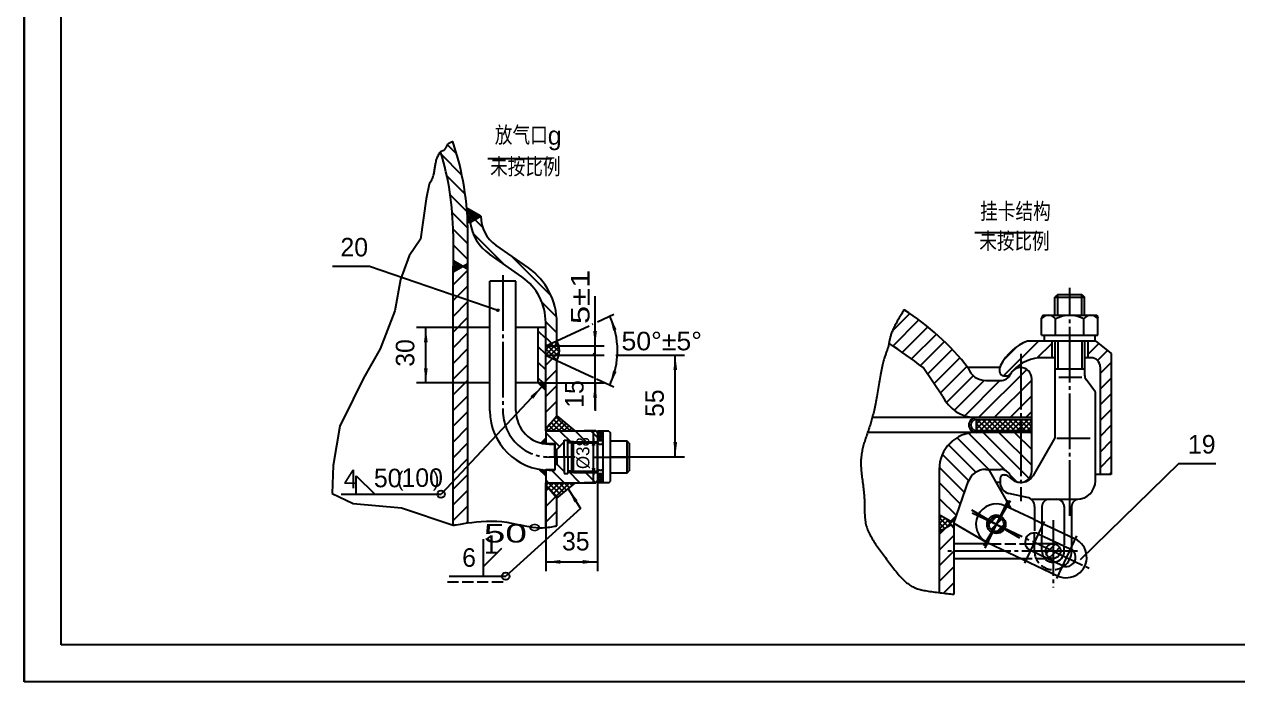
# Model space of a CAD drawing. Extents: x -33 to 593, y -246 to 621.
# Drawn here: x -32.8 to 294.7, y -245.5 to -68 of the extents above; entities that cross this region are included whole.
import ezdxf

# ---------------------------------------------------------------- set-up
doc = ezdxf.new("R2010")
doc.units = 0
doc.linetypes.add('DASHDOT', pattern=[18, 15, -1, 1, -1])
doc.linetypes.add('DASHED', pattern=[4, 3, -1])
doc.layers.get('0').update_dxf_attribs({"linetype": 'CONTINUOUS'})
for name, color, linetype in [('1', 7, 'CONTINUOUS'), ('2', 8, 'DASHDOT'), ('3', 2, 'DASHED'), ('5', 214, 'CONTINUOUS')]:
    doc.layers.add(name, color=color, linetype=linetype)
doc.styles.get("Standard").update_dxf_attribs({"font": 'isocp.shx', "width": 0.707, "bigfont": 'hztxt.shx'})
doc.styles.add('STYLE1', font='cadt_en.shx', dxfattribs={"width": 0.971372, "bigfont": 'cadt_hz.shx'})
doc.styles.add('STYLE39', font='cadt_en.shx', dxfattribs={"width": 1.565508, "bigfont": 'cadt_hz.shx'})
doc.styles.add('STYLE40', font='cadt_en.shx', dxfattribs={"width": 0.971952, "bigfont": 'cadt_hz.shx'})
doc.styles.add('STYLE41', font='cadt_en.shx', dxfattribs={"width": 1.319444, "bigfont": 'cadt_hz.shx'})
doc.styles.add('STYLE42', font='cadt_en.shx', dxfattribs={"width": 1.076207, "bigfont": 'cadt_hz.shx'})
doc.dimstyles.get("Standard").update_dxf_attribs({"dimtxt": 3.5, "dimasz": 4, "dimexe": 2, "dimexo": 0, "dimgap": 1, "dimtad": 1, "dimtoh": 1, "dimdec": 4, "dimzin": 0, "dimtxsty": 'STANDARD', "dimcen": 0, "dimazin": 3, "dimtfac": 1, "dimtdec": 4, "dimtmove": 0, "dimatfit": 3, "dimtolj": 1, "dimtzin": 0})

# ---------------------------------------------------------------- blocks, each defined once
blk = doc.blocks.new('*U176')
at = {"layer": '5'}
for p, q in [((86.96, -149.87), (77.92, -149.87, 1)), ((86.96, -164.87), (79.01, -164.87))]:
    blk.add_line(p, q, dxfattribs=at)
blk = doc.blocks.new('*U177')
for p, q in [((76.55, -111.17), (75.7, -115.13)), ((75.7, -115.13), (74.19, -126.02, 1)), ((74.19, -126.02), (71.16, -130.56)), ((71.16, -130.56), (68.74, -136.91)), ((68.74, -136.91), (67.23, -145.38)), ((67.23, -145.38), (63.3, -155.66)), ((63.3, -155.66), (58.76, -163.53)), ((58.76, -163.53), (56.04, -169.27)), ((56.04, -169.27), (52.41, -176.53)), ((52.41, -176.53), (50.6, -187.12)), ((50.6, -187.12), (50.29, -194.68)), ((50.29, -194.68), (56.04, -197.4)), ((56.04, -197.4), (69.04, -198.61)), ((69.04, -198.61), (82.96, -203.3))]:
    blk.add_line(p, q)
blk = doc.blocks.new('*D178')
for p, q in [((77.92, -149.87), (73.11, -149.87)), ((75.61, -164.87), (75.61, -149.87)), ((79.01, -164.87), (73.11, -164.87))]:
    blk.add_line(p, q)
for points in [[(75.61, -149.87), (76.11, -153.87), (75.11, -153.87)], [(75.61, -164.87), (75.11, -160.87), (76.11, -160.87)]]:
    blk.add_solid(points)
at = {"style": 'STYLE1'}
blk.add_text('30', height=5, rotation=90, dxfattribs=at).set_placement((72.51, -160.48))
blk = doc.blocks.new('*U179')
at = {"layer": '1'}
for p, q in [((85.81, -133.24), (86.3, -133.73)), ((86, -133.56), (86.96, -132.6, 1)), ((86.26, -132.99), (86.96, -133.68)), ((86.45, -133.82), (86.96, -133.31)), ((86.71, -132.73), (86.96, -132.98)), ((86.9, -134.08), (86.96, -134.02))]:
    blk.add_line(p, q, dxfattribs=at)
blk = doc.blocks.new('*U180')
at = {"layer": '1'}
for p, q in [((82.96, -131.81), (84.92, -133.76)), ((82.96, -132.36), (83.32, -132.01, 1)), ((82.96, -133.07), (83.76, -132.27)), ((82.96, -132.51), (84.47, -134.02)), ((82.96, -133.77), (84.21, -132.52)), ((82.96, -134.48), (84.66, -132.78)), ((82.96, -133.22), (84.02, -134.28)), ((82.96, -133.93), (83.57, -134.54)), ((83.66, -134.49), (85.11, -133.04)), ((84.63, -132.76), (85.37, -133.5)), ((85.34, -133.52), (85.56, -133.3)), ((83.13, -134.8), (82.96, -134.63))]:
    blk.add_line(p, q, dxfattribs=at)
blk = doc.blocks.new('*U181')
for p, q in [((80.95, -101.57), (81.02, -101.44)), ((81.02, -101.44), (81.09, -101.31)), ((81.09, -101.31), (81.16, -101.17)), ((81.16, -101.17), (81.22, -101.04)), ((81.22, -101.04), (81.29, -100.9)), ((81.29, -100.9), (81.35, -100.77)), ((81.35, -100.77), (81.42, -100.65)), ((81.42, -100.65), (81.49, -100.53)), ((81.49, -100.53), (81.57, -100.41)), ((81.57, -100.41), (81.65, -100.31)), ((81.65, -100.31), (81.75, -100.21)), ((81.75, -100.21), (81.86, -100.11)), ((81.86, -100.11), (81.98, -100.03)), ((81.98, -100.03), (82.12, -99.95)), ((82.12, -99.95), (82.26, -99.89)), ((82.26, -99.89), (82.4, -99.82)), ((82.4, -99.82), (82.53, -99.77)), ((82.53, -99.77), (82.66, -99.73)), ((82.66, -99.73), (82.78, -99.69)), ((82.78, -99.69), (82.88, -99.66)), ((78.36, -105.1), (78.44, -104.81)), ((78.44, -104.81), (78.53, -104.51)), ((78.53, -104.51), (78.63, -104.2)), ((78.63, -104.2), (78.75, -103.89)), ((78.75, -103.89), (78.87, -103.59)), ((78.87, -103.59), (79, -103.31)), ((79, -103.31), (79.14, -103.04)), ((79.14, -103.04), (79.28, -102.79)), ((79.28, -102.79), (79.43, -102.59)), ((79.43, -102.59), (79.57, -102.42)), ((79.57, -102.42), (79.71, -102.29)), ((79.71, -102.29), (79.85, -102.2)), ((79.85, -102.2), (79.99, -102.14)), ((79.99, -102.14), (80.12, -102.09)), ((80.12, -102.09), (80.25, -102.06)), ((80.25, -102.06), (80.37, -102.04)), ((80.37, -102.04), (80.48, -102)), ((80.48, -102), (80.59, -101.96)), ((80.59, -101.96), (80.69, -101.89)), ((80.69, -101.89), (80.78, -101.8)), ((80.78, -101.8), (80.87, -101.69)), ((80.87, -101.69), (80.95, -101.57)), ((77.84, -108.2), (77.9, -107.91)), ((77.9, -107.91), (77.94, -107.63)), ((77.94, -107.63), (77.98, -107.35)), ((77.98, -107.35), (78.02, -107.07)), ((78.02, -107.07), (78.06, -106.79)), ((78.06, -106.79), (78.1, -106.51)), ((78.1, -106.51), (78.14, -106.24)), ((78.14, -106.24), (78.18, -105.96)), ((78.18, -105.96), (78.24, -105.67)), ((78.24, -105.67), (78.29, -105.39)), ((78.29, -105.39), (78.36, -105.1)), ((76.55, -111.17), (76.65, -110.99, 1)), ((76.65, -110.99), (76.78, -110.77)), ((76.78, -110.77), (76.91, -110.53)), ((76.91, -110.53), (77.05, -110.26)), ((77.05, -110.26), (77.2, -109.98)), ((77.2, -109.98), (77.34, -109.68)), ((77.34, -109.68), (77.47, -109.38)), ((77.47, -109.38), (77.59, -109.08)), ((77.59, -109.08), (77.69, -108.78)), ((77.69, -108.78), (77.77, -108.49)), ((77.77, -108.49), (77.84, -108.2))]:
    blk.add_line(p, q)
blk = doc.blocks.new('*U182')
for p, q in [((83.95, -103.1), (81.45, -100.59, 1)), ((85.34, -108.73), (79.81, -103.2)), ((86.23, -113.86), (81.29, -108.92)), ((82.22, -114.1), (86.74, -118.61)), ((86.95, -123.06), (82.75, -118.86)), ((86.96, -127.32), (82.95, -123.31)), ((86.96, -131.56), (82.96, -127.56))]:
    blk.add_line(p, q)
blk = doc.blocks.new('*U183')
at = {"layer": '5'}
for p, q in [((106.82, -181.12), (107.96, -179.98)), ((107.96, -180.35), (107.69, -180.07)), ((107.96, -179.99), (107.86, -179.89)), ((107.01, -181.16), (106.8, -180.96, 1)), ((107.45, -181.25), (106.98, -180.78)), ((107.11, -181.18), (107.96, -180.33)), ((107.86, -181.3), (107.16, -180.6)), ((107.96, -181.06), (107.33, -180.42)), ((107.41, -181.24), (107.96, -180.68)), ((107.96, -180.7), (107.51, -180.25)), ((107.71, -181.29), (107.96, -181.04))]:
    blk.add_line(p, q, dxfattribs=at)
blk = doc.blocks.new('*U184')
at = {"layer": '5'}
for p, q in [((106.16, -188.14), (106.17, -188.13)), ((107.96, -189.89), (106.2, -188.14, 1)), ((106.34, -188.32), (106.48, -188.18)), ((106.52, -188.49), (106.78, -188.22)), ((107.96, -189.54), (106.62, -188.2)), ((106.69, -188.67), (107.1, -188.26)), ((106.87, -188.85), (107.42, -188.3)), ((107.96, -189.19), (107.03, -188.26)), ((107.05, -189.02), (107.75, -188.32)), ((107.22, -189.2), (107.96, -188.46)), ((107.4, -189.38), (107.96, -188.81)), ((107.96, -188.83), (107.43, -188.3)), ((107.58, -189.55), (107.96, -189.17)), ((107.75, -189.73), (107.96, -189.52)), ((107.96, -188.48), (107.81, -188.33)), ((107.93, -189.91), (107.96, -189.88))]:
    blk.add_line(p, q, dxfattribs=at)
blk = doc.blocks.new('*U185')
at = {"layer": '5'}
for p, q in [((121.96, -178.32), (122.42, -177.87)), ((121.96, -179.03), (123.12, -177.87)), ((121.96, -179.73), (123.46, -178.23)), ((123.46, -179.97), (121.96, -178.47)), ((123.15, -180.37), (121.96, -179.18)), ((122.45, -180.37), (121.96, -179.88, 1)), ((122.04, -180.37), (123.46, -178.94)), ((123.46, -179.26), (122.07, -177.87)), ((122.74, -180.37), (123.46, -179.65)), ((123.46, -178.55), (122.77, -177.87)), ((123.45, -180.37), (123.46, -180.36))]:
    blk.add_line(p, q, dxfattribs=at)
blk = doc.blocks.new('*U186')
at = {"layer": '5'}
for p, q in [((121.96, -189.63), (122.23, -189.37)), ((121.96, -190.34), (122.94, -189.37)), ((121.96, -191.05), (123.46, -189.55)), ((123.46, -191.28), (121.96, -189.78)), ((123.46, -190.58), (122.25, -189.37)), ((123.46, -189.87), (122.96, -189.37)), ((121.96, -191.75), (123.46, -190.25)), ((123.34, -191.87), (121.96, -190.49)), ((122.63, -191.87), (121.96, -191.2, 1)), ((122.56, -191.87), (123.46, -190.96)), ((123.27, -191.87), (123.46, -191.67))]:
    blk.add_line(p, q, dxfattribs=at)
blk = doc.blocks.new('*U187')
for p, q in [((84.32, -203.07), (84.99, -202.97)), ((84.99, -202.97), (85.84, -202.83)), ((85.84, -202.83), (86.86, -202.67)), ((86.86, -202.67), (88.01, -202.52)), ((88.01, -202.52), (89.26, -202.37)), ((89.26, -202.37), (90.59, -202.25)), ((90.59, -202.25), (91.97, -202.17)), ((91.97, -202.17), (93.38, -202.14)), ((93.38, -202.14), (94.77, -202.18)), ((94.77, -202.18), (96.14, -202.3)), ((96.14, -202.3), (97.47, -202.48)), ((97.47, -202.48), (98.75, -202.7)), ((98.75, -202.7), (99.99, -202.95)), ((99.99, -202.95), (101.19, -203.2)), ((82.96, -203.3), (82.97, -203.29, 1)), ((82.97, -203.29), (82.99, -203.29)), ((82.99, -203.29), (83.07, -203.28)), ((83.07, -203.28), (83.22, -203.25)), ((83.22, -203.25), (83.46, -203.21)), ((83.46, -203.21), (83.82, -203.16)), ((83.82, -203.16), (84.32, -203.07)), ((101.19, -203.2), (102.32, -203.45)), ((102.32, -203.45), (103.4, -203.66)), ((103.4, -203.66), (104.42, -203.82)), ((104.42, -203.82), (105.38, -203.92)), ((105.38, -203.92), (106.27, -203.96)), ((106.27, -203.96), (107.09, -203.95)), ((107.09, -203.95), (107.83, -203.91)), ((107.83, -203.91), (108.5, -203.84)), ((108.5, -203.84), (109.08, -203.76)), ((109.08, -203.76), (109.58, -203.68)), ((109.58, -203.68), (109.99, -203.6)), ((109.99, -203.6), (110.31, -203.54)), ((110.31, -203.54), (110.56, -203.49)), ((110.56, -203.49), (110.73, -203.46)), ((110.73, -203.46), (110.85, -203.43)), ((110.85, -203.43), (110.92, -203.42)), ((110.92, -203.42), (110.97, -203.41)), ((110.95, -203.41), (110.97, -203.41))]:
    blk.add_line(p, q)
blk = doc.blocks.new('*U188')
at = {"layer": '5'}
for p, q in [((108.61, -177.79), (111.9, -174.5)), ((110.29, -177.79), (108.8, -176.3)), ((109.36, -175.63), (111.13, -173.86)), ((111.71, -177.79), (109.44, -175.53)), ((110.02, -177.79), (112.67, -175.15)), ((113.12, -177.79), (110.09, -174.76)), ((114.54, -177.79), (110.73, -173.99)), ((111.44, -177.79), (113.44, -175.8)), ((112.85, -177.79), (114.21, -176.44)), ((108.88, -177.79), (108.15, -177.07, 1)), ((114.27, -177.79), (114.97, -177.09)), ((115.68, -177.79), (115.74, -177.73))]:
    blk.add_line(p, q, dxfattribs=at)
blk = doc.blocks.new('*U189')
at = {"layer": '5'}
for p, q in [((111.28, -195.75), (107.96, -192.43, 1)), ((108.03, -192.52), (108.75, -191.79)), ((108.67, -193.29), (110.17, -191.79)), ((112.05, -195.1), (108.74, -191.79)), ((109.32, -194.05), (111.58, -191.79)), ((109.96, -194.82), (112.99, -191.79)), ((112.82, -194.46), (110.15, -191.79)), ((110.61, -195.59), (114.41, -191.79)), ((113.58, -193.81), (111.57, -191.79)), ((114.35, -193.17), (112.98, -191.79)), ((115.12, -192.52), (114.39, -191.79)), ((114.94, -192.68), (115.82, -191.79)), ((115.89, -191.88), (115.81, -191.79))]:
    blk.add_line(p, q, dxfattribs=at)
blk = doc.blocks.new('*U190')
at = {"layer": '5'}
blk.add_line((105.97, -164.88), (105.98, -164.87, 1), dxfattribs=at)
blk = doc.blocks.new('*U191')
at = {"layer": '5'}
for p, q in [((107.96, -160.06), (109.8, -158.22, 1)), ((107.96, -164.3), (110.96, -161.3)), ((107.96, -168.54), (110.96, -165.54)), ((107.96, -172.78), (110.96, -169.78)), ((107.96, -177.03), (109.36, -175.63))]:
    blk.add_line(p, q, dxfattribs=at)
blk = doc.blocks.new('*U192')
at = {"layer": '5'}
for p, q in [((107.96, -194), (108.67, -193.29, 1)), ((107.96, -198.24), (110.61, -195.59)), ((107.96, -202.48), (110.96, -199.48))]:
    blk.add_line(p, q, dxfattribs=at)
blk = doc.blocks.new('*U193')
at = {"layer": '5'}
for p, q in [((107.96, -152.84), (105.96, -150.84, 1)), ((107.96, -157.08), (105.96, -155.08)), ((107.96, -161.32), (105.96, -159.32)), ((107.27, -164.87), (105.96, -163.56))]:
    blk.add_line(p, q, dxfattribs=at)
blk = doc.blocks.new('*U194')
at = {"layer": '5'}
for p, q in [((111.71, -182.04), (107.96, -178.29)), ((111.71, -177.79), (114.98, -181.07)), ((118.87, -180.72), (115.95, -177.79)), ((121.96, -179.56), (120.19, -177.79, 1))]:
    blk.add_line(p, q, dxfattribs=at)
blk = doc.blocks.new('*U195')
at = {"layer": '5'}
for p, q in [((112.98, -191.79), (109.55, -188.37)), ((117.22, -191.79), (114.09, -188.67)), ((121.46, -191.79), (118.69, -189.02, 1)), ((108.74, -191.79), (107.96, -191.02))]:
    blk.add_line(p, q, dxfattribs=at)
blk = doc.blocks.new('*U196')
at = {"layer": '5'}
for p, q in [((107.96, -154.87), (123.29, -154.87)), ((121.04, -156.93), (120.79, -157.37)), ((121.29, -164.87), (121.29, -154.87, 1)), ((107.96, -157.37), (123.29, -157.37)), ((107.96, -164.87), (123.29, -164.87)), ((121.29, -164.87), (121.29, -172.37))]:
    blk.add_line(p, q, dxfattribs=at)
blk = doc.blocks.new('*U197')
at = {"layer": '5'}
for p, q in [((121.96, -184.87), (121.96, -209.96)), ((107.96, -191.79), (107.96, -209.96, 1))]:
    blk.add_line(p, q, dxfattribs=at)
blk = doc.blocks.new('*U198')
at = {"layer": '5'}
blk.add_line((91.17, -217.05), (91.17, -207.05, 1), dxfattribs=at)
blk = doc.blocks.new('*U199')
at = {"layer": '5'}
for p, q in [((110.31, -153.77), (111.57, -155.02)), ((107.96, -157.23), (111.22, -153.97)), ((107.96, -155.81), (109.74, -154.04)), ((107.96, -155.66), (111, -158.7)), ((108.5, -157.62), (107.96, -157.08)), ((108.38, -154.67), (111.43, -157.72)), ((108.83, -157.77), (111.57, -155.04)), ((109.35, -154.22), (111.66, -156.54)), ((109.8, -158.22), (111.68, -156.34)), ((81.88, -217.05), (97.17, -217.05, 1))]:
    blk.add_line(p, q, dxfattribs=at)
blk = doc.blocks.new('*U200')
blk.add_line((106.96, -165.87), (79.73, -194.9))
blk.add_solid([(106.96, -165.87), (104.59, -169.13), (103.86, -168.44)])
blk = doc.blocks.new('*U201')
blk.add_line((114.02, -193.44), (117.38, -198.76))
blk.add_solid([(114.02, -193.44), (116.58, -196.56), (115.74, -197.09)])
blk = doc.blocks.new('*D202')
for p, q in [((107.96, -209.96), (107.96, -215.68)), ((121.96, -209.96), (121.96, -215.68)), ((107.96, -213.18), (121.96, -213.18))]:
    blk.add_line(p, q)
for points in [[(107.96, -213.18), (111.96, -212.68), (111.96, -213.68)], [(121.96, -213.18), (117.96, -213.68), (117.96, -212.68)]]:
    blk.add_solid(points)
at = {"style": 'STYLE1'}
blk.add_text('35', height=5, dxfattribs=at).set_placement((112.37, -210.09))
blk = doc.blocks.new('*D203')
for p, q in [((121.46, -177.79), (118.38, -177.79)), ((120.88, -191.79), (120.88, -177.79)), ((121.46, -191.79), (118.38, -191.79))]:
    blk.add_line(p, q)
for points in [[(120.88, -177.79), (121.38, -181.79), (120.38, -181.79)], [(120.88, -191.79), (120.38, -187.79), (121.38, -187.79)]]:
    blk.add_solid(points)
at = {"insert": (119.88, -188.1), "char_height": 3.5, "attachment_point": 7, "rotation": 90, "style": 'STYLE40'}
blk.add_mtext('%%c38', dxfattribs=at)
blk = doc.blocks.new('*D204')
for p, q in [((121.29, -172.07), (121.29, -141.47)), ((107.96, -154.87), (123.79, -154.87)), ((107.96, -157.37), (123.79, -157.37)), ((107.96, -164.87), (123.79, -164.87))]:
    blk.add_line(p, q)
for points in [[(121.29, -154.87), (120.79, -150.87), (121.79, -150.87)], [(121.29, -164.87), (121.79, -168.87), (120.79, -168.87)]]:
    blk.add_solid(points)
at = {"style": 'STYLE1'}
blk.add_text('15', height=5, rotation=90, dxfattribs=at).set_placement((118.19, -171.56))
at = {"insert": (119.86, -148.96), "char_height": 5, "attachment_point": 7, "rotation": 90, "style": 'STYLE41'}
blk.add_mtext('5%%p1', dxfattribs=at)
blk = doc.blocks.new('*U205')
at = {"layer": '1'}
for p, q in [((90.93, -122.8), (88.9, -120.77, 1)), ((88.33, -124.45), (96.79, -132.9)), ((109.46, -141.33), (98.72, -130.6)), ((106.92, -143.03), (110.9, -147.01)), ((107.96, -148.32), (110.96, -151.32)), ((107.96, -152.56), (109.53, -154.13))]:
    blk.add_line(p, q, dxfattribs=at)
blk = doc.blocks.new('*U206')
at = {"layer": '1'}
for p, q in [((86.68, -117.84), (89.35, -120.51)), ((86.69, -118.02), (86.9, -117.81, 1)), ((86.74, -118.68), (87.35, -118.07)), ((88.9, -120.77), (86.74, -118.61)), ((86.79, -119.34), (87.8, -118.33)), ((86.79, -119.37), (88.45, -121.03)), ((86.83, -120), (88.25, -118.59)), ((88, -121.29), (86.84, -120.13)), ((86.87, -120.68), (88.7, -118.85)), ((86.88, -120.87), (87.54, -121.53)), ((86.9, -121.35), (89.14, -119.11)), ((87.42, -121.53), (89.59, -119.36)), ((89.79, -120.25), (87.97, -118.43)), ((88.89, -120.77), (90.04, -119.62)), ((89.64, -119.39), (90.24, -119.99))]:
    blk.add_line(p, q, dxfattribs=at)
blk = doc.blocks.new('*U207')
at = {"layer": '1'}
for p, q in [((106.14, -165.04), (106.32, -164.87)), ((107.96, -166.56), (106.27, -164.87, 1)), ((106.35, -165.26), (106.74, -164.87)), ((106.56, -165.47), (107.16, -164.87)), ((107.96, -166.14), (106.69, -164.87)), ((106.78, -165.68), (107.59, -164.87)), ((106.99, -165.89), (107.96, -164.92)), ((107.96, -165.72), (107.11, -164.87)), ((107.2, -166.1), (107.96, -165.34)), ((107.41, -166.32), (107.96, -165.77)), ((107.54, -164.87), (107.96, -165.29)), ((107.62, -166.53), (107.96, -166.19)), ((107.84, -166.74), (107.96, -166.61)), ((107.96, -164.87), (107.96, -164.87))]:
    blk.add_line(p, q, dxfattribs=at)
blk = doc.blocks.new('*D208')
blk.add_arc((105.28, -156.12), 22.06, 335, 385)
for points in [[(125.28, -146.79), (127.1, -150.39), (126.16, -150.73)], [(125.28, -165.44), (126.16, -161.51), (127.1, -161.85)]]:
    blk.add_solid(points)
at = {"insert": (128.42, -156.12), "char_height": 5, "attachment_point": 7, "style": 'STYLE42'}
blk.add_mtext('50%%d%%p5%%d', dxfattribs=at)
blk = doc.blocks.new('*D209')
for p, q in [((139.28, -157.37), (145.44, -157.37)), ((142.94, -184.82), (142.94, -157.37)), ((139.28, -184.82), (145.44, -184.82))]:
    blk.add_line(p, q)
for points in [[(142.94, -157.37), (143.44, -161.37), (142.44, -161.37)], [(142.94, -184.82), (142.44, -180.82), (143.44, -180.82)]]:
    blk.add_solid(points)
at = {"style": 'STYLE1'}
blk.add_text('55', height=5, rotation=90, dxfattribs=at).set_placement((139.85, -174.05))
blk = doc.blocks.new('*U210')
for p, q in [((203.38, -147.3), (203.21, -147.6)), ((203.55, -147.01), (203.38, -147.3)), ((203.72, -146.71), (203.55, -147.01)), ((203.89, -146.43), (203.72, -146.71)), ((204.06, -146.16), (203.89, -146.43)), ((204.21, -145.9), (204.06, -146.16)), ((204.36, -145.66), (204.21, -145.9)), ((204.49, -145.44), (204.36, -145.66)), ((204.61, -145.25), (204.49, -145.44)), ((204.7, -145.09), (204.61, -145.25, 1)), ((201.68, -150.52), (201.56, -150.79)), ((201.81, -150.24), (201.68, -150.52)), ((201.94, -149.96), (201.81, -150.24)), ((202.08, -149.67), (201.94, -149.96)), ((202.23, -149.38), (202.08, -149.67)), ((202.39, -149.08), (202.23, -149.38)), ((202.54, -148.79), (202.39, -149.08)), ((202.7, -148.49), (202.54, -148.79)), ((202.87, -148.19), (202.7, -148.49)), ((203.04, -147.89), (202.87, -148.19)), ((203.21, -147.6), (203.04, -147.89)), ((200.68, -153.77), (200.65, -153.95)), ((200.71, -153.6), (200.68, -153.77)), ((200.74, -153.42), (200.71, -153.6)), ((200.78, -153.24), (200.74, -153.42)), ((200.82, -153.05), (200.78, -153.24)), ((200.86, -152.86), (200.82, -153.05)), ((200.91, -152.66), (200.86, -152.86)), ((200.96, -152.46), (200.91, -152.66)), ((201.02, -152.25), (200.96, -152.46)), ((201.09, -152.03), (201.02, -152.25)), ((201.16, -151.8), (201.09, -152.03)), ((201.25, -151.56), (201.16, -151.8)), ((201.34, -151.31), (201.25, -151.56)), ((201.45, -151.06), (201.34, -151.31)), ((201.56, -150.79), (201.45, -151.06)), ((199.74, -157.03), (199.66, -157.26)), ((199.81, -156.81), (199.74, -157.03)), ((199.89, -156.61), (199.81, -156.81)), ((199.96, -156.41), (199.89, -156.61)), ((200.02, -156.23), (199.96, -156.41)), ((200.09, -156.05), (200.02, -156.23)), ((200.15, -155.87), (200.09, -156.05)), ((200.21, -155.7), (200.15, -155.87)), ((200.26, -155.54), (200.21, -155.7)), ((200.31, -155.38), (200.26, -155.54)), ((200.36, -155.22), (200.31, -155.38)), ((200.41, -155.07), (200.36, -155.22)), ((200.45, -154.91), (200.41, -155.07)), ((200.49, -154.75), (200.45, -154.91)), ((200.52, -154.6), (200.49, -154.75)), ((200.56, -154.44), (200.52, -154.6)), ((200.59, -154.28), (200.56, -154.44)), ((200.62, -154.11), (200.59, -154.28)), ((200.65, -153.95), (200.62, -154.11)), ((198.82, -160.42), (198.73, -160.84)), ((198.9, -160.01), (198.82, -160.42)), ((198.99, -159.63), (198.9, -160.01)), ((199.08, -159.27), (198.99, -159.63)), ((199.17, -158.93), (199.08, -159.27)), ((199.25, -158.61), (199.17, -158.93)), ((199.34, -158.3), (199.25, -158.61)), ((199.42, -158.02), (199.34, -158.3)), ((199.5, -157.75), (199.42, -158.02)), ((199.58, -157.5), (199.5, -157.75)), ((199.66, -157.26), (199.58, -157.5)), ((198.19, -163.73), (198.1, -164.25)), ((198.28, -163.21), (198.19, -163.73)), ((198.37, -162.71), (198.28, -163.21)), ((198.46, -162.22), (198.37, -162.71)), ((198.55, -161.75), (198.46, -162.22)), ((198.64, -161.28), (198.55, -161.75)), ((198.73, -160.84), (198.64, -161.28)), ((197.64, -166.92), (197.55, -167.45)), ((197.73, -166.38), (197.64, -166.92)), ((197.82, -165.84), (197.73, -166.38)), ((197.92, -165.31), (197.82, -165.84)), ((198.01, -164.78), (197.92, -165.31)), ((198.1, -164.25), (198.01, -164.78)), ((197.08, -170), (196.98, -170.48)), ((197.17, -169.51), (197.08, -170)), ((197.27, -169.01), (197.17, -169.51)), ((197.36, -168.49), (197.27, -169.01)), ((197.45, -167.97), (197.36, -168.49)), ((197.55, -167.45), (197.45, -167.97)), ((196.3, -173.49), (196.21, -173.86)), ((196.4, -173.1), (196.3, -173.49)), ((196.5, -172.69), (196.4, -173.1)), ((196.6, -172.28), (196.5, -172.69)), ((196.69, -171.85), (196.6, -172.28)), ((196.79, -171.41), (196.69, -171.85)), ((196.89, -170.95), (196.79, -171.41)), ((196.98, -170.48), (196.89, -170.95)), ((195.39, -176.63), (195.29, -176.96)), ((195.5, -176.3), (195.39, -176.63)), ((195.6, -175.97), (195.5, -176.3)), ((195.7, -175.64), (195.6, -175.97)), ((195.8, -175.29), (195.7, -175.64)), ((195.91, -174.95), (195.8, -175.29)), ((196.01, -174.59), (195.91, -174.95)), ((196.11, -174.23), (196.01, -174.59)), ((196.21, -173.86), (196.11, -174.23)), ((194.29, -179.9), (194.18, -180.23)), ((194.4, -179.57), (194.29, -179.9)), ((194.51, -179.24), (194.4, -179.57)), ((194.63, -178.91), (194.51, -179.24)), ((194.74, -178.58), (194.63, -178.91)), ((194.85, -178.26), (194.74, -178.58)), ((194.96, -177.93), (194.85, -178.26)), ((195.07, -177.61), (194.96, -177.93)), ((195.18, -177.28), (195.07, -177.61)), ((195.29, -176.96), (195.18, -177.28)), ((193.34, -183.39), (193.27, -183.76)), ((193.41, -183.03), (193.34, -183.39)), ((193.49, -182.66), (193.41, -183.03)), ((193.58, -182.31), (193.49, -182.66)), ((193.67, -181.95), (193.58, -182.31)), ((193.77, -181.6), (193.67, -181.95)), ((193.87, -181.25), (193.77, -181.6)), ((193.97, -180.91), (193.87, -181.25)), ((194.08, -180.57), (193.97, -180.91)), ((194.18, -180.23), (194.08, -180.57)), ((193.06, -185.67), (193.04, -186.07)), ((193.04, -186.07), (193.04, -186.47)), ((193.04, -186.47), (193.04, -186.88)), ((193.08, -185.28), (193.06, -185.67)), ((193.12, -184.9), (193.08, -185.28)), ((193.16, -184.51), (193.12, -184.9)), ((193.21, -184.13), (193.16, -184.51)), ((193.27, -183.76), (193.21, -184.13)), ((193.04, -186.88), (193.05, -187.29)), ((193.05, -187.29), (193.08, -187.71)), ((193.08, -187.71), (193.1, -188.13)), ((193.1, -188.13), (193.14, -188.55)), ((193.14, -188.55), (193.18, -188.98)), ((193.18, -188.98), (193.23, -189.41)), ((193.23, -189.41), (193.28, -189.84)), ((193.28, -189.84), (193.33, -190.27)), ((193.33, -190.27), (193.39, -190.7)), ((193.39, -190.7), (193.45, -191.14)), ((193.45, -191.14), (193.51, -191.58)), ((193.51, -191.58), (193.56, -192.01)), ((193.56, -192.01), (193.62, -192.45)), ((193.62, -192.45), (193.68, -192.89)), ((193.68, -192.89), (193.73, -193.32)), ((193.73, -193.32), (193.77, -193.75)), ((193.77, -193.75), (193.82, -194.19)), ((193.82, -194.19), (193.86, -194.62)), ((193.86, -194.62), (193.89, -195.05)), ((193.89, -195.05), (193.92, -195.48)), ((193.92, -195.48), (193.95, -195.9)), ((193.95, -195.9), (193.97, -196.32)), ((193.97, -196.32), (193.98, -196.74)), ((193.98, -196.74), (193.99, -197.16)), ((193.99, -197.16), (194, -197.57)), ((194, -197.57), (194, -197.98)), ((194, -197.98), (194.01, -198.39)), ((194.01, -198.39), (194.01, -198.79)), ((194.01, -198.79), (194.02, -199.2)), ((194.02, -199.2), (194.03, -199.6)), ((194.03, -199.6), (194.04, -199.99)), ((194.04, -199.99), (194.06, -200.38)), ((194.06, -200.38), (194.08, -200.77)), ((194.08, -200.77), (194.11, -201.16)), ((194.11, -201.16), (194.15, -201.55)), ((194.15, -201.55), (194.2, -201.93)), ((194.2, -201.93), (194.25, -202.3)), ((194.25, -202.3), (194.32, -202.68)), ((194.32, -202.68), (194.4, -203.05)), ((194.4, -203.05), (194.5, -203.42)), ((194.5, -203.42), (194.6, -203.78)), ((194.6, -203.78), (194.72, -204.14)), ((194.72, -204.14), (194.85, -204.5)), ((194.85, -204.5), (195, -204.86)), ((195, -204.86), (195.15, -205.21)), ((195.15, -205.21), (195.32, -205.57)), ((195.32, -205.57), (195.5, -205.92)), ((195.5, -205.92), (195.68, -206.27)), ((195.68, -206.27), (195.88, -206.62)), ((195.88, -206.62), (196.09, -206.97)), ((196.09, -206.97), (196.31, -207.32)), ((196.31, -207.32), (196.54, -207.67)), ((196.54, -207.67), (196.77, -208.02)), ((196.77, -208.02), (197.02, -208.37)), ((197.02, -208.37), (197.26, -208.72)), ((197.26, -208.72), (197.52, -209.08)), ((197.52, -209.08), (197.77, -209.43)), ((197.77, -209.43), (198.04, -209.79)), ((198.04, -209.79), (198.3, -210.15)), ((198.3, -210.15), (198.57, -210.52)), ((198.57, -210.52), (198.85, -210.89)), ((198.85, -210.89), (199.12, -211.26)), ((199.12, -211.26), (199.4, -211.64)), ((199.4, -211.64), (199.68, -212.02)), ((199.68, -212.02), (199.96, -212.4)), ((199.96, -212.4), (200.24, -212.79)), ((200.24, -212.79), (200.52, -213.17)), ((200.52, -213.17), (200.8, -213.56)), ((200.8, -213.56), (201.09, -213.94)), ((201.09, -213.94), (201.37, -214.32)), ((201.37, -214.32), (201.66, -214.69)), ((201.66, -214.69), (201.95, -215.07)), ((201.95, -215.07), (202.24, -215.43)), ((202.24, -215.43), (202.52, -215.79)), ((202.52, -215.79), (202.81, -216.14)), ((202.81, -216.14), (203.1, -216.49)), ((203.1, -216.49), (203.39, -216.82)), ((203.39, -216.82), (203.67, -217.14)), ((203.67, -217.14), (203.96, -217.45)), ((203.96, -217.45), (204.25, -217.75)), ((204.25, -217.75), (204.53, -218.03)), ((204.53, -218.03), (204.82, -218.3)), ((204.82, -218.3), (205.1, -218.56)), ((205.1, -218.56), (205.39, -218.8)), ((205.39, -218.8), (205.67, -219.02)), ((205.67, -219.02), (205.96, -219.23)), ((205.96, -219.23), (206.25, -219.43)), ((206.25, -219.43), (206.54, -219.61)), ((206.54, -219.61), (206.83, -219.78)), ((206.83, -219.78), (207.13, -219.93)), ((207.13, -219.93), (207.43, -220.07)), ((207.43, -220.07), (207.73, -220.2)), ((207.73, -220.2), (208.04, -220.32)), ((208.04, -220.32), (208.35, -220.43)), ((208.35, -220.43), (208.67, -220.53)), ((208.67, -220.53), (209, -220.63)), ((209, -220.63), (209.34, -220.71)), ((209.34, -220.71), (209.69, -220.8)), ((209.69, -220.8), (210.06, -220.87)), ((210.06, -220.87), (210.43, -220.95)), ((210.43, -220.95), (210.82, -221.02)), ((210.82, -221.02), (211.23, -221.09)), ((211.23, -221.09), (211.65, -221.15)), ((211.65, -221.15), (212.09, -221.22)), ((212.09, -221.22), (212.55, -221.28)), ((212.55, -221.28), (213.01, -221.34)), ((213.01, -221.34), (213.48, -221.4)), ((213.48, -221.4), (213.96, -221.46)), ((213.96, -221.46), (214.44, -221.52)), ((214.44, -221.52), (214.93, -221.58)), ((214.93, -221.58), (215.41, -221.63)), ((215.41, -221.63), (215.89, -221.69)), ((215.89, -221.69), (216.35, -221.74)), ((216.35, -221.74), (216.79, -221.79)), ((216.79, -221.79), (217.2, -221.83)), ((217.2, -221.83), (217.57, -221.87)), ((217.57, -221.87), (217.9, -221.91)), ((217.9, -221.91), (218.17, -221.94))]:
    blk.add_line(p, q)
blk = doc.blocks.new('*U211')
for p, q in [((201.57, -150.77), (206.24, -146.1, 1)), ((201.71, -154.87), (208.72, -147.86)), ((204.23, -156.59), (211.11, -149.71)), ((206.71, -158.36), (213.41, -151.66)), ((209.14, -160.17), (215.61, -153.7)), ((211.05, -162.5), (217.71, -155.84)), ((212.78, -165.02), (219.73, -158.07)), ((214.5, -167.54), (221.65, -160.39)), ((216.13, -170.15), (223.37, -162.91)), ((224.8, -174.21), (237.81, -161.2)), ((218.25, -172.27), (226.33, -164.19)), ((221.06, -173.71), (230.56, -164.21)), ((229.04, -174.21), (239.17, -164.08)), ((233.29, -174.21), (239.17, -168.33)), ((237.53, -174.21), (239.17, -172.57))]:
    blk.add_line(p, q)
blk = doc.blocks.new('*U212')
for p, q in [((219, -179.65), (227.56, -188.21)), ((222.04, -178.44), (232.2, -188.6)), ((226.05, -178.21), (238.47, -190.63)), ((230.29, -178.21), (239.17, -187.08)), ((234.53, -178.21), (239.17, -182.84)), ((238.78, -178.21), (239.17, -178.6, 1)), ((216.71, -181.6), (224.08, -188.97)), ((215.03, -184.16), (222.13, -191.26)), ((214.19, -187.56), (221.03, -194.4)), ((233.32, -189.72), (235.12, -191.52)), ((214.17, -191.78), (219.94, -197.56)), ((214.17, -196.03), (218.83, -200.69))]:
    blk.add_line(p, q)

msp = doc.modelspace()

# ---------------------------------------------------------------- linework, layer by layer
for p, q in [((-32.77011, 595.45676), (-32.77011, -245.54324)), ((-32.77011, -245.54324), (-32.77011, 595.45676)), ((223.76725, -124.24542), (241.36795, -124.24542, 1)), ((246.16205, -146.58404), (246.16205, -140.94423)), ((252.66205, -146.58404), (252.66205, -140.94423)), ((240.93719, -153.54473), (231.53639, -162.94553, 6.28319)), ((246.16205, -153.54473), (246.16205, -161.106)), ((252.66205, -153.54473), (252.66205, -161.106)), ((231.66223, -158.57705), (235.16089, -155.07839, 6.28319)), ((240.62304, -158.10153), (244.54398, -154.18058)), ((254.28011, -157.17237), (257.23771, -154.21477)), ((256.90796, -158.78716), (259.58712, -156.10801)), ((257.63006, -162.30771), (260.63006, -159.30771)), ((257.63006, -166.55035), (260.63006, -163.55035)), ((257.63006, -170.79299), (260.63006, -167.79299)), ((257.63006, -175.03563), (260.63006, -172.03563)), ((224.1687, -175.97008), (225.43069, -174.70808)), ((224.1687, -177.38429), (226.84491, -174.70808)), ((226.04661, -177.70808), (224.1687, -175.83017)), ((227.46082, -177.70808), (224.46082, -174.70808)), ((225.25912, -177.70808), (228.25912, -174.70808)), ((228.87504, -177.70808), (225.87504, -174.70808)), ((226.67334, -177.70808), (229.67334, -174.70808, 1)), ((230.28925, -177.70808), (227.28925, -174.70808)), ((228.08755, -177.70808), (231.08755, -174.70808)), ((231.70347, -177.70808), (228.70347, -174.70808)), ((229.50176, -177.70808), (232.50176, -174.70808)), ((233.11768, -177.70808), (230.11768, -174.70808)), ((230.91598, -177.70808), (233.91598, -174.70808)), ((234.53189, -177.70808), (231.53189, -174.70808)), ((232.33019, -177.70808), (235.33019, -174.70808)), ((235.94611, -177.70808), (232.94611, -174.70808)), ((233.7444, -177.70808), (236.1687, -175.28379)), ((236.1687, -176.51646), (234.36032, -174.70808)), ((235.15862, -177.70808), (236.1687, -176.698)), ((236.1687, -175.10224), (235.77453, -174.70808)), ((236.1687, -176.698), (238.15862, -174.70808)), ((236.1687, -175.28379), (236.7444, -174.70808)), ((238.77453, -177.70808), (236.1687, -175.10224)), ((237.36032, -177.70808), (236.1687, -176.51646)), ((236.57283, -177.70808), (239.1687, -175.11221)), ((239.1687, -176.68803), (237.18875, -174.70808)), ((237.98704, -177.70808), (239.1687, -176.52643)), ((239.1687, -175.27382), (238.60296, -174.70808)), ((257.63006, -179.27827), (260.63006, -176.27827)), ((224.6324, -177.70808), (224.1687, -177.24438)), ((115.46281, -180.7164), (113.96281, -180.7164)), ((115.11281, -181.0664), (121.96281, -181.0664)), ((257.63006, -183.52091), (260.63006, -180.52091)), ((278.8098, -186.58913), (252.19537, -212.58061)), ((257.63006, -187.76355), (260.63006, -184.76355)), ((115.46281, -189.0164), (113.96281, -189.0164)), ((115.11281, -188.6664), (121.96281, -188.6664)), ((117.38368, -198.75855), (97.16533, -217.05466)), ((214.1687, -201.52643), (214.88366, -200.81146)), ((216.59807, -203.61488), (214.1687, -201.18551)), ((214.1687, -202.94064), (215.78024, -201.3291)), ((214.1687, -204.35485), (216.67681, -201.84674)), ((215.7015, -204.13252), (214.1687, -202.59972)), ((218.1687, -203.77129), (215.65311, -201.25571)), ((215.94697, -203.9908), (218.66291, -201.27485)), ((218.2587, -202.44708), (217.66618, -201.85456)), ((218.62132, -201.39548), (218.37329, -201.14746)), ((227.57788, -202.96649), (228.18812, -202.35624)), ((228.18812, -202.35624), (228.28697, -202.2574)), ((228.28697, -202.2574), (229.53119, -201.01318)), ((229.50954, -203.15615), (229.62509, -203.04059)), ((229.62875, -203.03694), (231.0289, -201.63679)), ((214.1687, -205.76907), (215.94697, -203.9908)), ((214.80492, -204.65016), (214.1687, -204.01393)), ((214.1687, -210.01171), (218.1687, -206.01171)), ((217.72828, -203.6237), (218.1687, -203.18328)), ((228.20149, -204.4642), (229.47051, -203.19517, 6.28319)), ((229.78519, -205.00182), (230.96322, -203.82379)), ((230.96322, -203.82379), (231.06938, -203.71763)), ((231.06938, -203.71763), (231.56652, -203.22049)), ((241.91205, -208.26736), (239.91205, -208.26736)), ((244.03502, -209.84387), (244.91205, -208.96684)), ((244.91205, -208.96684), (245.51764, -208.36125)), ((245.73285, -210.26736), (246.67581, -209.32441)), ((214.1687, -214.25435), (218.1687, -210.25435)), ((243.00594, -210.87295), (243.61153, -210.26736)), ((243.61153, -210.26736), (244.03502, -209.84387)), ((243.96909, -212.03112), (244.91205, -211.08816)), ((244.91205, -211.08816), (245.47565, -210.52456)), ((245.47565, -210.52456), (245.73285, -210.26736)), ((214.1687, -218.49699), (218.1687, -214.49699)), ((215.33396, -221.62413), (218.18171, -218.77639)), ((561.22989, -245.54324), (-32.77011, -245.54324))]:
    msp.add_line(p, q)
at = {"layer": '1'}
for p, q in [((-22.77011, -235.54324), (-22.77011, 570.45676, 1)), ((90.46281, -119.8664), (86.66081, -117.67132, 6.28319)), ((90.46281, -119.8664), (87.57453, -121.53395)), ((87.57453, -121.53395), (86.90562, -121.53395)), ((82.96281, -124.51368), (82.96281, -134.89073)), ((86.96281, -133.34677), (86.96281, -124.51368)), ((103.28718, -133.79151), (94.51383, -127.64835)), ((101.56645, -136.24897), (92.7931, -130.1058)), ((50.39654, -133.35483), (60.39654, -133.35483, 1)), ((82.96281, -131.80281), (86.96281, -134.11221)), ((82.96281, -134.89073), (86.96281, -132.58133)), ((82.96281, -133.34677), (86.96281, -133.34677)), ((82.96281, -203.2954), (82.96281, -133.34677)), ((86.96281, -202.66029), (86.96281, -133.34677)), ((92.90844, -172.3664), (92.90844, -137.3664, 1)), ((99.90844, -137.3664), (92.90844, -137.3664)), ((99.90844, -172.3664), (99.90844, -137.3664)), ((246.16205, -140.94423), (245.41205, -141.69423)), ((245.41205, -141.69423), (253.41205, -141.69423)), ((245.41205, -146.58404), (245.41205, -141.69423)), ((246.16205, -140.94423), (252.66205, -140.94423)), ((252.66205, -140.94423), (253.41205, -141.69423)), ((253.41205, -146.58404), (253.41205, -141.69423, 6.28319)), ((242.1408, -146.58404), (241.7908, -147.33404)), ((241.7908, -151.91737), (241.7908, -147.33404)), ((242.1408, -146.58404), (256.6833, -146.58404)), ((256.6833, -146.58404), (257.0333, -147.33404)), ((257.0333, -151.91737), (257.0333, -147.33404)), ((92.90844, -149.8664), (86.96281, -149.8664)), ((107.96281, -149.8664), (99.90844, -149.8664, 6.28319)), ((105.96281, -164.8664), (105.96281, -149.8664)), ((107.96281, -154.8664), (107.96281, -148.53625)), ((110.96281, -153.46748), (110.96281, -148.53625)), ((245.60143, -151.91737), (245.60143, -147.58404)), ((253.22267, -151.91737), (253.22267, -147.58404)), ((107.96281, -154.8664), (110.96281, -153.46748)), ((256.40622, -153.54473), (237.99849, -153.54473)), ((241.7908, -151.91737), (257.0333, -151.91737)), ((242.49849, -151.91737), (242.49849, -153.54473)), ((244.54398, -153.54473), (244.54398, -158.04473)), ((245.41205, -153.54473), (245.41205, -179.69265)), ((253.41205, -153.54473), (253.41205, -162.74103, 6.28319)), ((254.28011, -153.54473), (254.28011, -158.04473)), ((256.2925, -153.54473), (256.2925, -151.91737)), ((256.40622, -153.54473), (260.63006, -156.94845, 6.28319)), ((107.96281, -177.79458), (107.96281, -154.8664, 6.28319)), ((260.63006, -156.94845), (260.63006, -189.59094)), ((107.96281, -157.3664), (110.96281, -158.76533)), ((110.96281, -173.71932), (110.96281, -158.76533)), ((245.41205, -158.04473), (241.06448, -158.04473)), ((255.13006, -158.04473), (253.41205, -158.04473)), ((215.0873, -168.39476), (209.82338, -160.70231)), ((230.56607, -160.70808), (221.90521, -160.70808, 6.28319)), ((230.56607, -161.94553), (230.56607, -160.70676)), ((231.56607, -162.94553), (232.45769, -162.94553)), ((236.1687, -160.70808), (234.9522, -160.70808, 6.28319)), ((239.1687, -174.20808), (239.1687, -163.70808, 6.28319)), ((253.41205, -161.106), (245.41205, -161.106)), ((252.71136, -163.42571), (246.48692, -163.42571, 6.28319)), ((257.63006, -160.54473), (257.63006, -189.59094)), ((92.90844, -164.8664), (86.96281, -164.8664)), ((107.96281, -164.8664), (99.90844, -164.8664)), ((105.96281, -164.8664), (107.96281, -166.8664)), ((226.73348, -164.20808), (230.71434, -164.20808)), ((256.34806, -167.33874), (253.80928, -163.93732)), ((239.1687, -188.70808), (239.1687, -168.94222)), ((256.34806, -191.26736), (256.34806, -167.33874, 6.28319)), ((107.96281, -177.29458), (110.96281, -173.71932)), ((110.96281, -173.71932), (115.81951, -177.79458)), ((239.1687, -174.20808), (196.11286, -174.20808, 6.28319)), ((224.1687, -174.70808), (224.1687, -177.70808)), ((224.1687, -174.70808), (239.1687, -174.70808)), ((107.96281, -179.79458), (106.67302, -181.08437)), ((107.96281, -177.79458), (107.96281, -181.31659)), ((107.96281, -177.79458), (121.46281, -177.79458)), ((121.96281, -178.29458), (121.46281, -177.79458)), ((124.96281, -177.8664), (121.96281, -177.8664)), ((121.96281, -177.8664), (121.96281, -191.8664)), ((123.46281, -191.8664), (123.46281, -177.8664, 6.28319)), ((124.96281, -177.8664), (125.46281, -178.3664)), ((125.46281, -191.3664), (125.46281, -178.3664)), ((239.1687, -178.20808), (194.86659, -178.20808)), ((224.1687, -177.70808), (239.1687, -177.70808)), ((245.41205, -179.69265), (239.41709, -190.04217, 6.28319)), ((245.93366, -179.73838), (254.94715, -179.73838)), ((107.96281, -181.29458), (110.46281, -181.29458)), ((110.42205, -181.29458), (107.96281, -181.29458)), ((108.90844, -181.3664), (110.40844, -181.3664)), ((110.40844, -181.3664), (110.40844, -188.3664)), ((110.46281, -184.79458), (110.46281, -181.29458)), ((110.46281, -182.79458), (110.96281, -182.79458)), ((110.96281, -182.79458), (112.96281, -180.79458)), ((110.96281, -184.79458), (110.96281, -182.79458)), ((112.96281, -184.79458), (112.96281, -180.29458, 1)), ((112.96281, -180.29458), (113.96281, -180.29458)), ((113.96281, -184.79458), (113.96281, -180.29458)), ((115.11281, -181.0664), (113.96281, -181.0664)), ((114.96281, -181.2164), (115.46281, -180.7164)), ((114.96281, -181.2164), (114.96281, -188.5164)), ((115.46281, -180.7164), (121.96281, -180.7164)), ((115.46281, -189.0164), (115.46281, -180.7164)), ((121.96281, -180.3664), (123.46281, -180.3664)), ((121.96281, -180.8664), (121.96281, -180.7164, 6.28319)), ((121.96281, -189.0164), (121.96281, -180.7164)), ((122.46281, -181.3664), (122.96281, -181.3664, 6.28319)), ((123.46281, -180.8664), (123.46281, -180.7164)), ((129.96281, -180.6164), (125.46281, -180.6164)), ((129.96281, -189.1164), (129.96281, -180.6164)), ((130.46281, -181.1164), (129.96281, -180.6164)), ((130.46281, -181.1164), (130.46281, -188.6164)), ((216.41703, -181.89052), (217.85113, -180.45641, 6.28319)), ((110.46281, -184.79458), (110.46281, -188.29458)), ((110.96281, -184.79458), (110.96281, -186.79458)), ((112.96281, -184.79458), (112.96281, -189.29458)), ((113.96281, -184.79458), (113.96281, -189.29458)), ((113.96281, -184.79458), (113.96281, -189.29458, 6.28319)), ((125.46281, -184.8664), (130.42507, -184.8664)), ((278.8098, -186.58913), (288.8098, -186.58913, 1)), ((107.96281, -189.93823), (106.1517, -188.12713)), ((107.96281, -188.29458), (110.46281, -188.29458)), ((110.42205, -188.29458), (107.96281, -188.29458)), ((107.96281, -188.33843), (107.96281, -191.79458)), ((108.90844, -188.3664), (110.40844, -188.3664)), ((110.46281, -186.79458), (110.96281, -186.79458)), ((110.96281, -186.79458), (112.96281, -188.79458, 1)), ((112.96281, -189.29458), (113.96281, -189.29458, 6.28319)), ((115.11281, -188.6664), (113.96281, -188.6664)), ((115.46281, -189.0164), (114.96281, -188.5164, 1)), ((115.46281, -189.0164), (121.96281, -189.0164)), ((123.46281, -189.3664), (121.96281, -189.3664)), ((122.46281, -188.3664), (122.96281, -188.3664, 6.28319)), ((125.46281, -189.1164), (129.96281, -189.1164)), ((129.96281, -189.1164), (130.46281, -188.6164)), ((214.1687, -188.20808), (214.1687, -200.39868)), ((226.73348, -188.20808), (230.71434, -188.20808)), ((227.52844, -188.30027), (233.49729, -198.78176)), ((231.61236, -189.68703), (232.11236, -189.68703)), ((260.63006, -189.59094), (256.34806, -189.59094)), ((107.96281, -191.79458), (121.46281, -191.79458)), ((107.96281, -203.89866), (107.96281, -191.79458)), ((110.96281, -196.01349), (107.96281, -192.43823)), ((110.96281, -196.01349), (115.99071, -191.79458)), ((121.96281, -191.29458), (121.46281, -191.79458)), ((124.96281, -191.8664), (121.96281, -191.8664)), ((124.96281, -191.8664), (125.46281, -191.3664)), ((218.1687, -202.70808), (222.10257, -191.29985, 6.28319)), ((230.61236, -191.70808), (229.46907, -191.70808)), ((230.61236, -190.68703), (230.61236, -191.74528, 6.28319)), ((239.41994, -190.03819), (239.41709, -190.04217, 6.28319)), ((110.96281, -203.41157), (110.96281, -196.01349)), ((237.95177, -195.77719), (232.96469, -194.67453)), ((238.97541, -196.26736), (251.34806, -196.26736, 6.28319)), ((239.62717, -201.67812), (231.927, -198.03981)), ((239.91205, -198.21824), (239.91205, -201.81273)), ((241.91205, -198.26736), (241.91205, -202.75772)), ((247.91205, -198.26736), (247.91205, -205.59271, 6.28319)), ((249.91205, -198.26736), (249.91205, -206.53771)), ((214.1687, -200.39868), (217.30901, -202.21174)), ((214.1687, -200.39868), (214.1687, -221.48704)), ((217.30901, -202.21174), (218.8824, -200.63835)), ((218.1687, -202.70808), (226.79913, -207.75938)), ((218.1687, -202.70808), (218.1687, -221.93682)), ((239.62717, -201.67812), (250.83879, -206.97559)), ((214.1687, -205.01748), (217.30901, -203.20442, 6.28319)), ((217.30901, -203.20442), (218.1687, -204.06411)), ((239.91205, -210.26736), (239.91205, -205.37063)), ((240.92562, -205.60966), (249.55716, -209.68805, 6.28319)), ((241.91205, -210.26736), (241.91205, -206.07575)), ((227.89298, -208.26736), (218.1687, -208.26736, 6.28319)), ((227.22769, -207.98548), (246.13948, -216.92127)), ((237.38936, -208.26736), (239.91205, -208.26736)), ((244.91205, -208.26736), (241.91205, -208.26736)), ((247.91205, -210.26736), (247.91205, -209.00905, 6.28319)), ((218.1687, -212.26736), (236.2899, -212.26736)), ((247.42111, -214.20881), (238.78956, -210.13042)), ((244.91205, -212.26736), (243.31221, -212.26736)), ((249.91205, -210.26736), (249.91205, -209.89287)), ((551.22989, -235.54324), (-22.77011, -235.54324))]:
    msp.add_line(p, q, dxfattribs=at)
for centre, radius in [((229.57734, -203.01265), 2.5), ((229.57734, -203.01265), 2.5), ((229.57734, -203.01265), 2), ((244.91205, -210.26736), 2)]:
    msp.add_circle(centre, radius, dxfattribs=at)
for centre, radius, start, end in [((9.29781, -124.51368), 77.665, 0, 18.6671787), ((9.29781, -124.51368), 73.665, 0, 17.4568978), ((99.96281, -119.8664), 9.5, 180, 235), ((99.96281, -119.8664), 12.5, 187.6663173, 235), ((92.96281, -148.53625), 18, 0, 55), ((92.96281, -148.53625), 15, 0, 55), ((167.76206, -203.06118), 68.74057, 37.896656, 57.4943086), ((243.69611, -148.89915), 2.31511, 34.6146661, 145.3853339), ((249.41205, -154.34447), 7.76043, 60.5915139, 119.4084861), ((255.12799, -148.89915), 2.31511, 34.6146661, 145.3853339), ((106.43647, -156.1164), 5.24447, 329.6627656, 390.3372344), ((243.26542, -166.68158), 14.15335, 111.8472221, 152.5270692), ((123.87286, -271.6818), 140.37072, 52.2432156, 56.8591758), ((231.56607, -160.66601), 1, 149.0834416, 182.4090826), ((242.26973, -169.15614), 11.17658, 96.190684, 143.6292289), ((255.13006, -160.54473), 2.5, 0, 90), ((226.73348, -159.20808), 5, 199.025606, 270), ((231.56607, -161.94553), 1, 180, 270), ((230.71434, -161.20808), 3, 270, 335.3756816), ((232.45769, -161.94553), 1, 270, 323.6888371), ((236.1687, -163.70808), 3, 141.1818797, 155.3756816), ((236.1687, -163.70808), 3, 83.3063586, 135.290203), ((236.1687, -163.70808), 3, 0, 90), ((255.41205, -162.74103), 2, 180, 216.7373434), ((224.1687, -164.20808), 10, 204.7505152, 270), ((108.90844, -172.3664), 16, 180, 270), ((108.90844, -172.3664), 9, 180, 270), ((224.1687, -176.20808), 2, 90, 270), ((224.1687, -176.20808), 1.5, 90, 270), ((224.1687, -188.20808), 10, 90, 180), ((122.46281, -180.8664), 0.5, 180, 270), ((122.96281, -180.8664), 0.5, 270, 360), ((122.46281, -188.8664), 0.5, 90, 180), ((122.96281, -188.8664), 0.5, 0, 90), ((226.73348, -193.20808), 5, 90, 160.974394), ((231.61236, -190.68703), 1, 90, 180), ((230.71434, -191.20808), 3, 24.6243184, 90), ((231.90878, -191.18703), 1.5, 39.237484, 90), ((236.1687, -188.70808), 3, 204.6243184, 276.6936414), ((236.1687, -188.70808), 3, 270, 360), ((233.61236, -191.74528), 3, 180, 257.5322811), ((236.1687, -187.70808), 4, 219.3396327, 324.3714875), ((251.34806, -191.26736), 5, 270, 360), ((237.41205, -198.21824), 2.5, 0, 77.5322811), ((243.91205, -198.26736), 2, 90, 180), ((245.91205, -198.26736), 2, 0, 90), ((251.91205, -198.26736), 2, 90, 180), ((229.57734, -203.01265), 5.5, 64.7093631, 244.7093631), ((239.85759, -207.87004), 2.5, 64.7093631, 244.7093631), ((248.48913, -211.94843), 5.5, 244.7093631, 424.7093631), ((244.91205, -210.26736), 5, 180, 184.6005709), ((244.91205, -210.26736), 3, 180, 210.8688771), ((244.91205, -210.26736), 3, 278.5498492, 360), ((248.48913, -211.94843), 2.5, 244.7093631, 424.7093631), ((244.91205, -210.26736), 5, 305.244892, 360)]:
    msp.add_arc(centre, radius, start, end, dxfattribs=at)
at = {"layer": '2'}
for p, q in [((96.40844, -135.75481), (96.40844, -172.3664)), ((249.41205, -200.7502), (249.41205, -139.16904)), ((236.1687, -157.00418), (236.1687, -196.75989)), ((115.89333, -184.8664), (108.90844, -184.8664)), ((121.02925, -184.8664), (130.23519, -184.8664)), ((260.04531, -189.59094), (260.63006, -189.00619)), ((232.66859, -196.47029), (226.5341, -209.45341)), ((235.9548, -206.7453), (222.41252, -198.81915)), ((233.28797, -196.67283), (226.15555, -208.85897)), ((223.04066, -199.92408), (254.98378, -215.01714)), ((229.62509, -203.04059), (229.62875, -203.03694)), ((242.50744, -202.26187), (237.18356, -213.52939)), ((244.91205, -201.95318), (244.91205, -220.10768)), ((251.25011, -206.10506), (245.80242, -217.63461)), ((251.46793, -210.26736), (216.31558, -210.26736))]:
    msp.add_line(p, q, dxfattribs=at)
msp.add_arc((108.90844, -172.3664), 12.5, 180, 270, dxfattribs=at)
at = {"layer": '3'}
for p, q in [((239.91205, -201.81273), (239.91205, -205.37063)), ((241.91205, -202.75772), (241.91205, -206.07575, 6.28319)), ((247.91205, -205.59271), (247.91205, -208.91074)), ((227.89298, -208.26736), (237.38936, -208.26736)), ((249.91205, -206.53771), (249.91205, -209.89287)), ((236.2899, -212.26736), (243.31221, -212.26736)), ((81.44532, -218.57229), (96.56781, -218.57229))]:
    msp.add_line(p, q, dxfattribs=at)
for radius, start, end in [(5, 184.6005709, 305.244892), (3, 210.8688771, 278.5498492)]:
    msp.add_arc((244.91205, -210.26736), radius, start, end, dxfattribs=at)
at = {"layer": '5'}
for p, q in [((109.61822, -104.34612), (92.32691, -104.34612)), ((60.39654, -133.35483), (95.07239, -145.24401)), ((82.96281, -138.38662), (86.96281, -134.38662)), ((82.96281, -142.62926), (86.96281, -138.62926)), ((82.96281, -146.8719), (86.96281, -142.8719, 1)), ((82.96281, -151.11454), (86.96281, -147.11454)), ((121.91594, -148.35995), (126.32603, -146.30349)), ((110.96281, -153.46748), (119.65838, -149.41267)), ((120.54462, -148.99941), (120.72238, -148.91652)), ((82.96281, -155.35718), (86.96281, -151.35718)), ((82.96281, -159.59982), (86.96281, -155.59982, 6.28319)), ((82.96281, -163.84246), (86.96281, -159.84246)), ((107.96281, -157.3664), (123.45227, -157.3664)), ((110.96281, -158.76533), (120.86913, -163.38472)), ((126.92886, -157.3664), (139.27669, -157.3664)), ((82.96281, -168.0851), (86.96281, -164.0851)), ((121.67853, -163.76215), (126.32603, -165.92932)), ((82.96281, -172.32774), (86.96281, -168.32774)), ((82.96281, -176.57038), (86.96281, -172.57038)), ((82.96281, -180.81302), (86.96281, -176.81302, 1)), ((82.96281, -185.05566), (86.96281, -181.05566)), ((82.96281, -189.29831), (86.96281, -185.29831)), ((125.52965, -184.81818), (139.27669, -184.81818)), ((56.80941, -194.90056), (56.80941, -189.90056, 1)), ((56.80941, -189.90056), (61.80941, -194.90056)), ((82.96281, -193.54095), (86.96281, -189.54095)), ((52.73379, -194.90056), (79.73477, -194.90056)), ((82.96281, -197.78359), (86.96281, -193.78359)), ((82.96281, -202.02623), (86.96281, -198.02623)), ((86.50326, -202.72841), (86.96281, -202.26887, 1)), ((91.16533, -214.45201), (96.16533, -209.45201, 1))]:
    msp.add_line(p, q, dxfattribs=at)
for centre, radius in [((95.07239, -145.24401), 0.25), ((122.66864, -179.17333), 0.125), ((79.73477, -194.90056), 1), ((97.16533, -217.05466), 1)]:
    msp.add_circle(centre, radius, dxfattribs=at)

# ---------------------------------------------------------------- block references
for name in ['*U181', '*U182', '*U177', '*U206', '*U205', '*U180', '*U179', '*D204', '*D208', '*U210', '*U211', '*D178', '*U176', '*U199', '*U193', '*U196', '*U191', '*D209', '*U200', '*U190', '*U207', '*U188', '*U183', '*U194', '*D203', '*U185', '*U212', '*U197', '*U184', '*U195', '*U186', '*U189', '*U192', '*U201', '*U187', '*U198']:
    msp.add_blockref(name, (0, 0))

# ---------------------------------------------------------------- texts
at = {"style": 'STYLE1'}
for s, p in [('未按比例', (92.96892, -109.0967)), ('未按比例', (225.00575, -129.19792)), ('6', (85.42159, -214.49542))]:
    msp.add_text(s, height=5, dxfattribs=at).set_placement(p)
at = {"style": 'STYLE1', "width": 1.003}
for s, p in [('挂卡结构', (225.22922, -121.15657)), ('19', (281.3098, -183.92247))]:
    msp.add_text(s, height=5, dxfattribs=at).set_placement(p)
at = {"layer": '5', "style": 'STYLE1', "width": 1.003}
for s, height, p in [('放气口g', 5, (94.23561, -100.54747)), ('20', 5, (52.55854, -130.68816)), ('4', 5, (53.46429, -193.30816)), ('50', 5, (61.59826, -193.03012)), ('(', 4, (67.81358, -192.75211)), ('100', 5, (69.03627, -192.92823)), (')', 4, (77.49318, -192.75211)), ('1', 5, (91.35167, -210.96962))]:
    msp.add_text(s, height=height, dxfattribs=at).set_placement(p)
at = {"layer": '5', "insert": (91.25095, -208.03054), "char_height": 5, "attachment_point": 7, "style": 'STYLE39'}
msp.add_mtext('50%%d', dxfattribs=at)

# ---------------------------------------------------------------- dimensions: what is measured, and where the dimension line sits
dim = msp.add_linear_dim(base=(121.96281, -213.18366), p1=(107.96281, -209.95993), p2=(121.96281, -209.95993), text='35', dimstyle='STANDARD')
dim.commit()
dim.dimension.update_dxf_attribs({"geometry": '*D202', "text_midpoint": (114.62933, -213.18366)})

doc.saveas('drawing.dxf')
